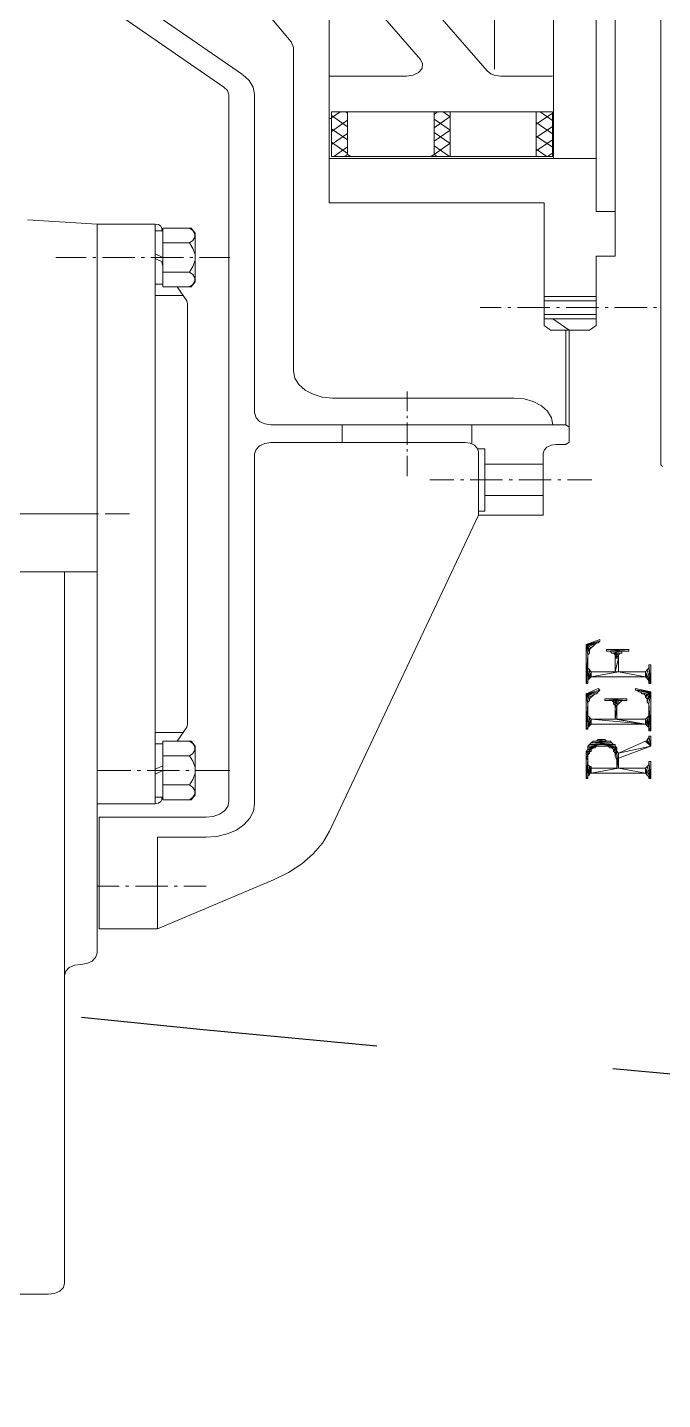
# Model space of a CAD drawing. Header units: inches. Extents: x 11 to 128, y 20 to 108.
# Drawn here: x 29.839 to 30.107, y 81.83 to 82.409 of the extents above; entities that cross this region are included whole.
import ezdxf

# ---------------------------------------------------------------- set-up
doc = ezdxf.new("R2010")
doc.units = ezdxf.units.IN
doc.header["$MEASUREMENT"] = 0
doc.linetypes.add('HIDDEN2', pattern=[0.1875, 0.125, -0.0625])
doc.layers.add('1', color=255, linetype='Continuous')
doc.layers.add('Dim', color=6, linetype='Continuous', lineweight=13)

# ---------------------------------------------------------------- blocks, each defined once
blk = doc.blocks.new('5')
at = {"layer": '1', "lineweight": 9}
for p, q in [((225.23986, -21.739), (225.23986, -22.31365)), ((225.23986, -22.31365), (225.24048, -22.31432)), ((225.21699, -22.37906), (225.2119, -22.381)), ((225.2119, -22.381), (225.21699, -22.37972)), ((225.2119, -22.381), (225.21699, -22.37972)), ((225.21572, -22.38035), (225.2119, -22.381)), ((225.2119, -22.381), (225.21636, -22.38035)), ((225.21572, -22.38035), (225.2119, -22.381)), ((225.21636, -22.38035), (225.2119, -22.381)), ((225.2119, -22.381), (225.21507, -22.381)), ((225.21381, -22.38224), (225.21191, -22.381)), ((225.21191, -22.381), (225.21381, -22.38224)), ((225.21381, -22.38224), (225.21191, -22.381)), ((225.21191, -22.381), (225.21318, -22.38288)), ((225.21191, -22.381), (225.21318, -22.38288)), ((225.21318, -22.38353), (225.21191, -22.381)), ((225.21447, -22.38162), (225.21191, -22.38101)), ((225.21191, -22.38101), (225.21508, -22.38101)), ((225.21447, -22.38162), (225.21191, -22.38101)), ((225.21191, -22.38101), (225.21447, -22.38162)), ((225.21191, -22.38101), (225.21447, -22.38162)), ((225.21381, -22.38225), (225.21191, -22.38101)), ((225.21318, -22.38417), (225.21191, -22.38101)), ((225.21191, -22.38101), (225.21318, -22.38352)), ((225.21318, -22.38417), (225.21191, -22.38101)), ((225.21191, -22.38101), (225.21253, -22.38481)), ((225.21191, -22.38101), (225.21253, -22.38481)), ((225.21191, -22.39558), (225.21191, -22.38101)), ((225.21318, -22.38288), (225.21381, -22.38224)), ((225.21318, -22.38288), (225.21318, -22.38353)), ((225.21318, -22.38352), (225.21318, -22.38417)), ((225.21447, -22.38162), (225.21381, -22.38225)), ((225.21508, -22.38101), (225.21447, -22.38162)), ((225.21507, -22.381), (225.21572, -22.38035)), ((225.21636, -22.38035), (225.21572, -22.38035)), ((225.21699, -22.37972), (225.21636, -22.38035)), ((225.21699, -22.37972), (225.21699, -22.37906)), ((225.22715, -22.38352), (225.21953, -22.38289)), ((225.21953, -22.38289), (225.2278, -22.38352)), ((225.22715, -22.38352), (225.21953, -22.38289)), ((225.21953, -22.38289), (225.21953, -22.38352)), ((225.2278, -22.38352), (225.21953, -22.38289)), ((225.21953, -22.38289), (225.2278, -22.38289)), ((225.21953, -22.38352), (225.22016, -22.38352)), ((225.22716, -22.38352), (225.21953, -22.38352)), ((225.21953, -22.38352), (225.22715, -22.38352)), ((225.22016, -22.38352), (225.22652, -22.38352)), ((225.22081, -22.38352), (225.22016, -22.38352)), ((225.22016, -22.38352), (225.22716, -22.38352)), ((225.22016, -22.38352), (225.22716, -22.38352)), ((225.22651, -22.38352), (225.22016, -22.38352)), ((225.22652, -22.38352), (225.22081, -22.38352)), ((225.22652, -22.38352), (225.22081, -22.38352)), ((225.22081, -22.38352), (225.22525, -22.38352)), ((225.22081, -22.38352), (225.22525, -22.38352)), ((225.22143, -22.38417), (225.22081, -22.38352)), ((225.22525, -22.38352), (225.22143, -22.38417)), ((225.22525, -22.38352), (225.22143, -22.38417)), ((225.22525, -22.38352), (225.22652, -22.38352)), ((225.22525, -22.38417), (225.22525, -22.38352)), ((225.22716, -22.38352), (225.22651, -22.38352)), ((225.2278, -22.38352), (225.22715, -22.38352)), ((225.2278, -22.38289), (225.2278, -22.38352)), ((225.21254, -22.38479), (225.21191, -22.39558)), ((225.21253, -22.38481), (225.21191, -22.39558)), ((225.21191, -22.39558), (225.21254, -22.38542)), ((225.21191, -22.39558), (225.21254, -22.38542)), ((225.21254, -22.38605), (225.21191, -22.39558)), ((225.21254, -22.38605), (225.21191, -22.39558)), ((225.21253, -22.38481), (225.21318, -22.38417)), ((225.21254, -22.38542), (225.21254, -22.38479)), ((225.21254, -22.38542), (225.21254, -22.38605)), ((225.21254, -22.38605), (225.21254, -22.38987)), ((225.21254, -22.39434), (225.21254, -22.38605)), ((225.21254, -22.39432), (225.21254, -22.38605)), ((225.22143, -22.38417), (225.22525, -22.38417)), ((225.22143, -22.38417), (225.22525, -22.38417)), ((225.22208, -22.38417), (225.22143, -22.38417)), ((225.22461, -22.38418), (225.22206, -22.38418)), ((225.22206, -22.38418), (225.22525, -22.38418)), ((225.22461, -22.38418), (225.22206, -22.38418)), ((225.22206, -22.38418), (225.22398, -22.38479)), ((225.22207, -22.38418), (225.22399, -22.38479)), ((225.22399, -22.38479), (225.22207, -22.38418)), ((225.22207, -22.38418), (225.22399, -22.38479)), ((225.22271, -22.38479), (225.22207, -22.38418)), ((225.22525, -22.38417), (225.22208, -22.38417)), ((225.22398, -22.38605), (225.2227, -22.39115)), ((225.22399, -22.38479), (225.22271, -22.38479)), ((225.22399, -22.38479), (225.22271, -22.38479)), ((225.22271, -22.38479), (225.22399, -22.38542)), ((225.22271, -22.38479), (225.22399, -22.38542)), ((225.22271, -22.38542), (225.22271, -22.38479)), ((225.22399, -22.38542), (225.22271, -22.38542)), ((225.22399, -22.38542), (225.22271, -22.38542)), ((225.22271, -22.38542), (225.22399, -22.38605)), ((225.22271, -22.38542), (225.22399, -22.38605)), ((225.22271, -22.38605), (225.22271, -22.38542)), ((225.22399, -22.38605), (225.22271, -22.38605)), ((225.22399, -22.38605), (225.22271, -22.38605)), ((225.22271, -22.38605), (225.22399, -22.38605)), ((225.22271, -22.38605), (225.22399, -22.38605)), ((225.22399, -22.38605), (225.22271, -22.39116)), ((225.22271, -22.39116), (225.22271, -22.38605)), ((225.22398, -22.38479), (225.22461, -22.38418)), ((225.22398, -22.39115), (225.22398, -22.38605)), ((225.22399, -22.38542), (225.22399, -22.38479)), ((225.22399, -22.38605), (225.22399, -22.38542)), ((225.22525, -22.38418), (225.22461, -22.38418)), ((225.2354, -22.3886), (225.2354, -22.38987)), ((225.23605, -22.39558), (225.2354, -22.3886)), ((225.23604, -22.39558), (225.2354, -22.3886)), ((225.2354, -22.3886), (225.23604, -22.3886)), ((225.23604, -22.3886), (225.23604, -22.39558)), ((225.21318, -22.39052), (225.21253, -22.39433)), ((225.21253, -22.39433), (225.21318, -22.39052)), ((225.21254, -22.38986), (225.21319, -22.39051)), ((225.21254, -22.39433), (225.21254, -22.38986)), ((225.21254, -22.38987), (225.21254, -22.39434)), ((225.21319, -22.39051), (225.21254, -22.39433)), ((225.21254, -22.39432), (225.21318, -22.39053)), ((225.21254, -22.39432), (225.21318, -22.39053)), ((225.21318, -22.39053), (225.21254, -22.39432)), ((225.21254, -22.39432), (225.21381, -22.39116)), ((225.21381, -22.39116), (225.21254, -22.39432)), ((225.21254, -22.39432), (225.21381, -22.39116)), ((225.21381, -22.39116), (225.21254, -22.39432)), ((225.21318, -22.39371), (225.21254, -22.39432)), ((225.21318, -22.39053), (225.21381, -22.39116)), ((225.2138, -22.39116), (225.21318, -22.39371)), ((225.2138, -22.39116), (225.21318, -22.39371)), ((225.21318, -22.39371), (225.2138, -22.39116)), ((225.21381, -22.39116), (225.21318, -22.39371)), ((225.21318, -22.39371), (225.2138, -22.39303)), ((225.2138, -22.39304), (225.22397, -22.39116)), ((225.22398, -22.39116), (225.2138, -22.39303)), ((225.2138, -22.39303), (225.2138, -22.39116)), ((225.2138, -22.39116), (225.22398, -22.39116)), ((225.2138, -22.39303), (225.2138, -22.39116)), ((225.22398, -22.39116), (225.2138, -22.39116)), ((225.2138, -22.39116), (225.2227, -22.39116)), ((225.23415, -22.39304), (225.2138, -22.39304)), ((225.2227, -22.39115), (225.22398, -22.39115)), ((225.2227, -22.39116), (225.22398, -22.39116)), ((225.23415, -22.39304), (225.22397, -22.39116)), ((225.22397, -22.39116), (225.23415, -22.39116)), ((225.23415, -22.39304), (225.22397, -22.39116)), ((225.22397, -22.39116), (225.23415, -22.39304)), ((225.22397, -22.39116), (225.23415, -22.39304)), ((225.23414, -22.39116), (225.23477, -22.39371)), ((225.23604, -22.39558), (225.23414, -22.39116)), ((225.23477, -22.39052), (225.23415, -22.39115)), ((225.23415, -22.39115), (225.23604, -22.39558)), ((225.23477, -22.39371), (225.23415, -22.39116)), ((225.23415, -22.39116), (225.23477, -22.39371)), ((225.23477, -22.39371), (225.23415, -22.39116)), ((225.23415, -22.39116), (225.23415, -22.39304)), ((225.23415, -22.39116), (225.23415, -22.39304)), ((225.23415, -22.39304), (225.23477, -22.39371)), ((225.23604, -22.39558), (225.23477, -22.39052)), ((225.23477, -22.39052), (225.23604, -22.39558)), ((225.23604, -22.39558), (225.23477, -22.39052)), ((225.23477, -22.39371), (225.2354, -22.39432)), ((225.23604, -22.39559), (225.23477, -22.39371)), ((225.23477, -22.39371), (225.23604, -22.39558)), ((225.2354, -22.38986), (225.23478, -22.39051)), ((225.23478, -22.39051), (225.23605, -22.39557)), ((225.23605, -22.39557), (225.2354, -22.38986)), ((225.2354, -22.38987), (225.23605, -22.39558)), ((225.2354, -22.38987), (225.23605, -22.39558)), ((225.23605, -22.39558), (225.2354, -22.38987)), ((225.21636, -22.39749), (225.2119, -22.39939)), ((225.2119, -22.39939), (225.21699, -22.39812)), ((225.2119, -22.39939), (225.21699, -22.39812)), ((225.2119, -22.39939), (225.21636, -22.39875)), ((225.21636, -22.39875), (225.2119, -22.39939)), ((225.21191, -22.39558), (225.21254, -22.39432)), ((225.21191, -22.39558), (225.21254, -22.39432)), ((225.21254, -22.39558), (225.21191, -22.39558)), ((225.21254, -22.39432), (225.21254, -22.39558)), ((225.21636, -22.39875), (225.21572, -22.39939)), ((225.21699, -22.39812), (225.21636, -22.39749)), ((225.21699, -22.39812), (225.21636, -22.39875)), ((225.23604, -22.39875), (225.23033, -22.39812)), ((225.23033, -22.39812), (225.23096, -22.39812)), ((225.23604, -22.39875), (225.23033, -22.39812)), ((225.23033, -22.39812), (225.23604, -22.39875)), ((225.23034, -22.3975), (225.23034, -22.39811)), ((225.23605, -22.39876), (225.23034, -22.3975)), ((225.23034, -22.39811), (225.23605, -22.39876)), ((225.23096, -22.39812), (225.2316, -22.39875)), ((225.23604, -22.39875), (225.23096, -22.39812)), ((225.23096, -22.39812), (225.23604, -22.39875)), ((225.2316, -22.39875), (225.23604, -22.39875)), ((225.2316, -22.39875), (225.23604, -22.39875)), ((225.23225, -22.39875), (225.2316, -22.39875)), ((225.23224, -22.39875), (225.23287, -22.39939)), ((225.23604, -22.39875), (225.23224, -22.39875)), ((225.23604, -22.39875), (225.23225, -22.39875)), ((225.23287, -22.39939), (225.23604, -22.39875)), ((225.23287, -22.39939), (225.23604, -22.39875)), ((225.23604, -22.39875), (225.2335, -22.39939)), ((225.23604, -22.39875), (225.2335, -22.39939)), ((225.23414, -22.40066), (225.23604, -22.39874)), ((225.23604, -22.39874), (225.23414, -22.40005)), ((225.23414, -22.40066), (225.23604, -22.39874)), ((225.23414, -22.40006), (225.23604, -22.39875)), ((225.23604, -22.39874), (225.23477, -22.4013)), ((225.23604, -22.39874), (225.23477, -22.4013)), ((225.23477, -22.40195), (225.23604, -22.39874)), ((225.23477, -22.40256), (225.23604, -22.39876)), ((225.23604, -22.39876), (225.23477, -22.40194)), ((225.23477, -22.40256), (225.23604, -22.39876)), ((225.2354, -22.39432), (225.23604, -22.39559)), ((225.2354, -22.39432), (225.23604, -22.39559)), ((225.2354, -22.39559), (225.2354, -22.39432)), ((225.23604, -22.39559), (225.2354, -22.39559)), ((225.23604, -22.39876), (225.2354, -22.40323)), ((225.23604, -22.39876), (225.2354, -22.40323)), ((225.23604, -22.41337), (225.23604, -22.39876)), ((225.21572, -22.39939), (225.2119, -22.39939)), ((225.21572, -22.39939), (225.2119, -22.39939)), ((225.2119, -22.39939), (225.21507, -22.39939)), ((225.21318, -22.40128), (225.21191, -22.39938)), ((225.21191, -22.39938), (225.21381, -22.40067)), ((225.21318, -22.40128), (225.21191, -22.39938)), ((225.21191, -22.39938), (225.21318, -22.40195)), ((225.21191, -22.39938), (225.21318, -22.40195)), ((225.21254, -22.40257), (225.21191, -22.39938)), ((225.21447, -22.40005), (225.21191, -22.39939)), ((225.21191, -22.39939), (225.21508, -22.39939)), ((225.21447, -22.40005), (225.21191, -22.39939)), ((225.21191, -22.39939), (225.21381, -22.40068)), ((225.21191, -22.39939), (225.21381, -22.40068)), ((225.21381, -22.40068), (225.21191, -22.39939)), ((225.21254, -22.40322), (225.21191, -22.3994)), ((225.21191, -22.3994), (225.21254, -22.40256)), ((225.21254, -22.40322), (225.21191, -22.3994)), ((225.21191, -22.3994), (225.21191, -22.41272)), ((225.21191, -22.41273), (225.21254, -22.40322)), ((225.21191, -22.41272), (225.21254, -22.40322)), ((225.21254, -22.40383), (225.21191, -22.41273)), ((225.21254, -22.40384), (225.21191, -22.41273)), ((225.21318, -22.40195), (225.21254, -22.40257)), ((225.21254, -22.40256), (225.21254, -22.40322)), ((225.21254, -22.40322), (225.21254, -22.40383)), ((225.21254, -22.40384), (225.21254, -22.40765)), ((225.21254, -22.4121), (225.21254, -22.40384)), ((225.21254, -22.4121), (225.21254, -22.40384)), ((225.21381, -22.40067), (225.21318, -22.40128)), ((225.21318, -22.40195), (225.21318, -22.40128)), ((225.21381, -22.40068), (225.21447, -22.40005)), ((225.21508, -22.39939), (225.21447, -22.40005)), ((225.21507, -22.39939), (225.21572, -22.39939)), ((225.22653, -22.40194), (225.2189, -22.40129)), ((225.2189, -22.40129), (225.22715, -22.40194)), ((225.22653, -22.40194), (225.2189, -22.40129)), ((225.2189, -22.40129), (225.2189, -22.40194)), ((225.22715, -22.40194), (225.2189, -22.40129)), ((225.2189, -22.40129), (225.22715, -22.40129)), ((225.2189, -22.40194), (225.21953, -22.40194)), ((225.22653, -22.40194), (225.2189, -22.40194)), ((225.2189, -22.40194), (225.22653, -22.40194)), ((225.21953, -22.40194), (225.22016, -22.40194)), ((225.22589, -22.40194), (225.21953, -22.40194)), ((225.21953, -22.40194), (225.22653, -22.40194)), ((225.21953, -22.40194), (225.22653, -22.40194)), ((225.22588, -22.40194), (225.21953, -22.40194)), ((225.22016, -22.40194), (225.22589, -22.40194)), ((225.22016, -22.40194), (225.22589, -22.40194)), ((225.2208, -22.40194), (225.22016, -22.40194)), ((225.22589, -22.40194), (225.2208, -22.40194)), ((225.22589, -22.40194), (225.2208, -22.40194)), ((225.2208, -22.40194), (225.22526, -22.40194)), ((225.2208, -22.40194), (225.22526, -22.40194)), ((225.22145, -22.40194), (225.2208, -22.40194)), ((225.22526, -22.40194), (225.22145, -22.40194)), ((225.22526, -22.40194), (225.22145, -22.40194)), ((225.22145, -22.40194), (225.22462, -22.40256)), ((225.22145, -22.40194), (225.22462, -22.40256)), ((225.22207, -22.40256), (225.22145, -22.40194)), ((225.22207, -22.40256), (225.22399, -22.40322)), ((225.22399, -22.40322), (225.22207, -22.40256)), ((225.22207, -22.40256), (225.22399, -22.40322)), ((225.22207, -22.40322), (225.22207, -22.40256)), ((225.22462, -22.40256), (225.22207, -22.40256)), ((225.22207, -22.40256), (225.22462, -22.40256)), ((225.22462, -22.40256), (225.22207, -22.40256)), ((225.22207, -22.40256), (225.22397, -22.40322)), ((225.22462, -22.40256), (225.22207, -22.40256)), ((225.22399, -22.40322), (225.22207, -22.40322)), ((225.22399, -22.40322), (225.22207, -22.40322)), ((225.22207, -22.40322), (225.22334, -22.40385)), ((225.22207, -22.40322), (225.22334, -22.40385)), ((225.22271, -22.40385), (225.22207, -22.40322)), ((225.22334, -22.40385), (225.22271, -22.40385)), ((225.22334, -22.40385), (225.22271, -22.40385)), ((225.22271, -22.40385), (225.22334, -22.40448)), ((225.22271, -22.40385), (225.22334, -22.40448)), ((225.22271, -22.40448), (225.22271, -22.40385)), ((225.22334, -22.40385), (225.22399, -22.40322)), ((225.22334, -22.40448), (225.22334, -22.40385)), ((225.22397, -22.40322), (225.22462, -22.40256)), ((225.22462, -22.40256), (225.22526, -22.40194)), ((225.22526, -22.40194), (225.22589, -22.40194)), ((225.22653, -22.40194), (225.22588, -22.40194)), ((225.22715, -22.40194), (225.22653, -22.40194)), ((225.22715, -22.40129), (225.22715, -22.40194)), ((225.2335, -22.39939), (225.23287, -22.39939)), ((225.2335, -22.39939), (225.23414, -22.40006)), ((225.23414, -22.40005), (225.23414, -22.40066)), ((225.23477, -22.4013), (225.23414, -22.40066)), ((225.23477, -22.4013), (225.23477, -22.40195)), ((225.23477, -22.40194), (225.23477, -22.40256)), ((225.2354, -22.40323), (225.23477, -22.40256)), ((225.2354, -22.40383), (225.2354, -22.40322)), ((225.2354, -22.40322), (225.23605, -22.41336)), ((225.2354, -22.40323), (225.23604, -22.41337)), ((225.23605, -22.41336), (225.2354, -22.40383)), ((225.2354, -22.40383), (225.2354, -22.40765)), ((225.23605, -22.41336), (225.2354, -22.40383)), ((225.21254, -22.40765), (225.21319, -22.40828)), ((225.21254, -22.41209), (225.21254, -22.40765)), ((225.21254, -22.40765), (225.21254, -22.4121)), ((225.21319, -22.40828), (225.21254, -22.41209)), ((225.21254, -22.41209), (225.21318, -22.40829)), ((225.21254, -22.41209), (225.21318, -22.40829)), ((225.21318, -22.40829), (225.21254, -22.41209)), ((225.21318, -22.40829), (225.21254, -22.41209)), ((225.21254, -22.41209), (225.21318, -22.40829)), ((225.21254, -22.41209), (225.21381, -22.4089)), ((225.21381, -22.4089), (225.21254, -22.41209)), ((225.21254, -22.41209), (225.21381, -22.4089)), ((225.21381, -22.4089), (225.21254, -22.41209)), ((225.2138, -22.4089), (225.21317, -22.41145)), ((225.2138, -22.4089), (225.21317, -22.41145)), ((225.21317, -22.41145), (225.2138, -22.4089)), ((225.21318, -22.40829), (225.21381, -22.4089)), ((225.21381, -22.4089), (225.21318, -22.41145)), ((225.2138, -22.41082), (225.2138, -22.4089)), ((225.2138, -22.4089), (225.23414, -22.41082)), ((225.2138, -22.41082), (225.2138, -22.4089)), ((225.23414, -22.41082), (225.2138, -22.4089)), ((225.2138, -22.4089), (225.23414, -22.41082)), ((225.23414, -22.41082), (225.2138, -22.4089)), ((225.2138, -22.4089), (225.2227, -22.4089)), ((225.22335, -22.40448), (225.2227, -22.40448)), ((225.2227, -22.40448), (225.22335, -22.40448)), ((225.22335, -22.40448), (225.2227, -22.40448)), ((225.2227, -22.40448), (225.2227, -22.4089)), ((225.2227, -22.4089), (225.22335, -22.40448)), ((225.2227, -22.4089), (225.22335, -22.40448)), ((225.2227, -22.4089), (225.23414, -22.41082)), ((225.22335, -22.4089), (225.2227, -22.4089)), ((225.22334, -22.40448), (225.22271, -22.40448)), ((225.22271, -22.4089), (225.23415, -22.41082)), ((225.22335, -22.4089), (225.22271, -22.4089)), ((225.22335, -22.40448), (225.22335, -22.4089)), ((225.23415, -22.41082), (225.22335, -22.4089)), ((225.23415, -22.41082), (225.22335, -22.4089)), ((225.22335, -22.4089), (225.23415, -22.4089)), ((225.23477, -22.40829), (225.23414, -22.4089)), ((225.23477, -22.41145), (225.23414, -22.4089)), ((225.23414, -22.4089), (225.23414, -22.41082)), ((225.23477, -22.41145), (225.23414, -22.4089)), ((225.23414, -22.4089), (225.23477, -22.41145)), ((225.23414, -22.4089), (225.23477, -22.41145)), ((225.23415, -22.4089), (225.23415, -22.41082)), ((225.2354, -22.40765), (225.23477, -22.40829)), ((225.23477, -22.41145), (225.23477, -22.40829)), ((225.23477, -22.41145), (225.23477, -22.40829)), ((225.23477, -22.40829), (225.2354, -22.41209)), ((225.23477, -22.40829), (225.2354, -22.41209)), ((225.2354, -22.41209), (225.23477, -22.40829)), ((225.23477, -22.40829), (225.2354, -22.4121)), ((225.2354, -22.40765), (225.2354, -22.41209)), ((225.23605, -22.41336), (225.2354, -22.40765)), ((225.2354, -22.40765), (225.23605, -22.41336)), ((225.2354, -22.4121), (225.2354, -22.40765)), ((225.2354, -22.4121), (225.2354, -22.40765)), ((225.2354, -22.40765), (225.2354, -22.4121)), ((225.21191, -22.41273), (225.21254, -22.4121)), ((225.21191, -22.41273), (225.21254, -22.4121)), ((225.21254, -22.41273), (225.21191, -22.41273)), ((225.21318, -22.41145), (225.21254, -22.41209)), ((225.21254, -22.4121), (225.21254, -22.41273)), ((225.21317, -22.41145), (225.2138, -22.41082)), ((225.23414, -22.41082), (225.2138, -22.41082)), ((225.23414, -22.41082), (225.23477, -22.41145)), ((225.2354, -22.41209), (225.23477, -22.41145)), ((225.2354, -22.41209), (225.23605, -22.41336)), ((225.2354, -22.41209), (225.23605, -22.41336)), ((225.2354, -22.41336), (225.2354, -22.41209)), ((225.23605, -22.41336), (225.2354, -22.41336)), ((225.21318, -22.41843), (225.21254, -22.41907)), ((225.217, -22.41907), (225.21254, -22.41907)), ((225.21254, -22.41907), (225.21762, -22.41907)), ((225.217, -22.41907), (225.21254, -22.41907)), ((225.21254, -22.41907), (225.21637, -22.41907)), ((225.21254, -22.41907), (225.21762, -22.41907)), ((225.21255, -22.4197), (225.21572, -22.41907)), ((225.21572, -22.41907), (225.21255, -22.4197)), ((225.21255, -22.4197), (225.21636, -22.41907)), ((225.21255, -22.4197), (225.21636, -22.41907)), ((225.21636, -22.41907), (225.21255, -22.41907)), ((225.21255, -22.41907), (225.21255, -22.4197)), ((225.21318, -22.41844), (225.21381, -22.41781)), ((225.21762, -22.41907), (225.21318, -22.41843)), ((225.21318, -22.41843), (225.22271, -22.41843)), ((225.21762, -22.41907), (225.21318, -22.41843)), ((225.22206, -22.41844), (225.21318, -22.41844)), ((225.22206, -22.41844), (225.21318, -22.41844)), ((225.21318, -22.41844), (225.22271, -22.41844)), ((225.21318, -22.41844), (225.22271, -22.41844)), ((225.22271, -22.41844), (225.21318, -22.41844)), ((225.22081, -22.41715), (225.21381, -22.41783)), ((225.21381, -22.41783), (225.21447, -22.41715)), ((225.21381, -22.41781), (225.22081, -22.41716)), ((225.22143, -22.41781), (225.21381, -22.41781)), ((225.22143, -22.41781), (225.21381, -22.41781)), ((225.21381, -22.41781), (225.22206, -22.41844)), ((225.21381, -22.41781), (225.22206, -22.41844)), ((225.22017, -22.41715), (225.21447, -22.41715)), ((225.21447, -22.41715), (225.21508, -22.41715)), ((225.22017, -22.41715), (225.21447, -22.41715)), ((225.21447, -22.41715), (225.22081, -22.41715)), ((225.21447, -22.41715), (225.22081, -22.41715)), ((225.21572, -22.41907), (225.21507, -22.4197)), ((225.21954, -22.41715), (225.21508, -22.41715)), ((225.21508, -22.41715), (225.21571, -22.41715)), ((225.21954, -22.41715), (225.21508, -22.41715)), ((225.21508, -22.41715), (225.22017, -22.41715)), ((225.21508, -22.41715), (225.22017, -22.41715)), ((225.2189, -22.41654), (225.21571, -22.41715)), ((225.21571, -22.41715), (225.21637, -22.41654)), ((225.2189, -22.41654), (225.21571, -22.41715)), ((225.21571, -22.41715), (225.21954, -22.41715)), ((225.21571, -22.41715), (225.21954, -22.41715)), ((225.21636, -22.41907), (225.21572, -22.41907)), ((225.21827, -22.41654), (225.21637, -22.41654)), ((225.21637, -22.41654), (225.217, -22.41654)), ((225.21827, -22.41654), (225.21637, -22.41654)), ((225.21637, -22.41654), (225.2189, -22.41654)), ((225.21637, -22.41654), (225.2189, -22.41654)), ((225.21637, -22.41907), (225.217, -22.41907)), ((225.21762, -22.41654), (225.217, -22.41654)), ((225.217, -22.41654), (225.21827, -22.41654)), ((225.217, -22.41654), (225.21827, -22.41654)), ((225.21762, -22.41907), (225.217, -22.41907)), ((225.21827, -22.41654), (225.21762, -22.41654)), ((225.22271, -22.41843), (225.21762, -22.41907)), ((225.21762, -22.41907), (225.22271, -22.41844)), ((225.22271, -22.41844), (225.21762, -22.41907)), ((225.21762, -22.41907), (225.22271, -22.41844)), ((225.2189, -22.41907), (225.21762, -22.41907)), ((225.2189, -22.41654), (225.21827, -22.41654)), ((225.21954, -22.41715), (225.2189, -22.41654)), ((225.22271, -22.41844), (225.2189, -22.41907)), ((225.22271, -22.41844), (225.2189, -22.41907)), ((225.2189, -22.41907), (225.21953, -22.41907)), ((225.22272, -22.41907), (225.2189, -22.41907)), ((225.2189, -22.41907), (225.22271, -22.41907)), ((225.21953, -22.41907), (225.2227, -22.41907)), ((225.22016, -22.41907), (225.21953, -22.41907)), ((225.21953, -22.41907), (225.22272, -22.41907)), ((225.22017, -22.41715), (225.21954, -22.41715)), ((225.22016, -22.41907), (225.22081, -22.4197)), ((225.22335, -22.4197), (225.22016, -22.41907)), ((225.2227, -22.41907), (225.22016, -22.41907)), ((225.2227, -22.41907), (225.22016, -22.41907)), ((225.22016, -22.41907), (225.22335, -22.4197)), ((225.22081, -22.41715), (225.22017, -22.41715)), ((225.22081, -22.41716), (225.22143, -22.41781)), ((225.22206, -22.41844), (225.22143, -22.41781)), ((225.22271, -22.41844), (225.22206, -22.41844)), ((225.22335, -22.4197), (225.2227, -22.41907)), ((225.22271, -22.41907), (225.22271, -22.41844)), ((225.22397, -22.42163), (225.23415, -22.41716)), ((225.23604, -22.41908), (225.22397, -22.42163)), ((225.23604, -22.41908), (225.22397, -22.42163)), ((225.22397, -22.42352), (225.23604, -22.41908)), ((225.23477, -22.41716), (225.23415, -22.41716)), ((225.23415, -22.41716), (225.23604, -22.41908)), ((225.23415, -22.41716), (225.23604, -22.41908)), ((225.23477, -22.41655), (225.2354, -22.41589)), ((225.23604, -22.41908), (225.23477, -22.41655)), ((225.23477, -22.41655), (225.23477, -22.41716)), ((225.23604, -22.41908), (225.23477, -22.41655)), ((225.23604, -22.41908), (225.23477, -22.41716)), ((225.23477, -22.41716), (225.23604, -22.41908)), ((225.2354, -22.41526), (225.2354, -22.4159)), ((225.23605, -22.41908), (225.2354, -22.41526)), ((225.23604, -22.41907), (225.2354, -22.41526)), ((225.2354, -22.41526), (225.23604, -22.41526)), ((225.2354, -22.41589), (225.23604, -22.41908)), ((225.2354, -22.4159), (225.23605, -22.41908)), ((225.2354, -22.4159), (225.23605, -22.41908)), ((225.23605, -22.41908), (225.2354, -22.4159)), ((225.23604, -22.41526), (225.23604, -22.41907)), ((225.2119, -22.421), (225.21255, -22.42034)), ((225.2138, -22.421), (225.2119, -22.421)), ((225.2138, -22.421), (225.2119, -22.421)), ((225.2119, -22.421), (225.21318, -22.421)), ((225.2119, -22.421), (225.21318, -22.421)), ((225.21318, -22.421), (225.2119, -22.42163)), ((225.2119, -22.42163), (225.2119, -22.421)), ((225.21318, -22.421), (225.2119, -22.42163)), ((225.2119, -22.42163), (225.21318, -22.42163)), ((225.2119, -22.42163), (225.21318, -22.42163)), ((225.21318, -22.42163), (225.2119, -22.42226)), ((225.2119, -22.42226), (225.2119, -22.42163)), ((225.21318, -22.42163), (225.2119, -22.42226)), ((225.2119, -22.42226), (225.21255, -22.42226)), ((225.2119, -22.42226), (225.21255, -22.42226)), ((225.21255, -22.42226), (225.2119, -22.42353)), ((225.2119, -22.42353), (225.2119, -22.42226)), ((225.21191, -22.42353), (225.21254, -22.42226)), ((225.21254, -22.42353), (225.21191, -22.42353)), ((225.21254, -22.42353), (225.21191, -22.42353)), ((225.21191, -22.42353), (225.21254, -22.42416)), ((225.21191, -22.42353), (225.21254, -22.42416)), ((225.21191, -22.43114), (225.21191, -22.42353)), ((225.21254, -22.42416), (225.21191, -22.43114)), ((225.21254, -22.42416), (225.21191, -22.43114)), ((225.21254, -22.42416), (225.21191, -22.43114)), ((225.21191, -22.43114), (225.21254, -22.42416)), ((225.21508, -22.41971), (225.21253, -22.41971)), ((225.21253, -22.41971), (225.21447, -22.41971)), ((225.21254, -22.41971), (225.21446, -22.41971)), ((225.21446, -22.41971), (225.21254, -22.42034)), ((225.21254, -22.42034), (225.21254, -22.41971)), ((225.21254, -22.42226), (225.21254, -22.42353)), ((225.21254, -22.42416), (225.21254, -22.42353)), ((225.21254, -22.42416), (225.21254, -22.42605)), ((225.21254, -22.43052), (225.21254, -22.42416)), ((225.21254, -22.43053), (225.21254, -22.42416)), ((225.21507, -22.4197), (225.21255, -22.4197)), ((225.21255, -22.42034), (225.21447, -22.41971)), ((225.2138, -22.42034), (225.21255, -22.42034)), ((225.2138, -22.42034), (225.21255, -22.42034)), ((225.21255, -22.42034), (225.2138, -22.421)), ((225.21255, -22.42034), (225.2138, -22.421)), ((225.21255, -22.42226), (225.21318, -22.42163)), ((225.21318, -22.421), (225.2138, -22.421)), ((225.21318, -22.42163), (225.21318, -22.421)), ((225.21447, -22.41971), (225.2138, -22.42034)), ((225.2138, -22.421), (225.2138, -22.42034)), ((225.21447, -22.41971), (225.21508, -22.41971)), ((225.22081, -22.4197), (225.22335, -22.4197)), ((225.22081, -22.41971), (225.22335, -22.41971)), ((225.22143, -22.41971), (225.22081, -22.41971)), ((225.22335, -22.41971), (225.22143, -22.41971)), ((225.22144, -22.41971), (225.22206, -22.42034)), ((225.22335, -22.41971), (225.22144, -22.41971)), ((225.22206, -22.42034), (225.22335, -22.41971)), ((225.22206, -22.42034), (225.22335, -22.41971)), ((225.22335, -22.41971), (225.22206, -22.42034)), ((225.22335, -22.41971), (225.22206, -22.42034)), ((225.22206, -22.421), (225.22335, -22.41971)), ((225.22206, -22.42034), (225.22206, -22.421)), ((225.22334, -22.4197), (225.22207, -22.42099)), ((225.22207, -22.42099), (225.22271, -22.42162)), ((225.22271, -22.42162), (225.22334, -22.4197)), ((225.22271, -22.42162), (225.22334, -22.4197)), ((225.22334, -22.4197), (225.22271, -22.42227)), ((225.22334, -22.4197), (225.22271, -22.42227)), ((225.22271, -22.4229), (225.22334, -22.4197)), ((225.22335, -22.41972), (225.22271, -22.4229)), ((225.22271, -22.42227), (225.22271, -22.42162)), ((225.22271, -22.42227), (225.22271, -22.4229)), ((225.22271, -22.4229), (225.22335, -22.42417)), ((225.22335, -22.41971), (225.22335, -22.42034)), ((225.22335, -22.42734), (225.22335, -22.41971)), ((225.22335, -22.42417), (225.22335, -22.41972)), ((225.22335, -22.42417), (225.22335, -22.41972)), ((225.22335, -22.41972), (225.22335, -22.42735)), ((225.22335, -22.42099), (225.22335, -22.42034)), ((225.22335, -22.42034), (225.22335, -22.42734)), ((225.22335, -22.42034), (225.22335, -22.42734)), ((225.22335, -22.42734), (225.22335, -22.42099)), ((225.22335, -22.42099), (225.22398, -22.42162)), ((225.22335, -22.42734), (225.22335, -22.42099)), ((225.22335, -22.42734), (225.22398, -22.42162)), ((225.22398, -22.42162), (225.22335, -22.42734)), ((225.22398, -22.42352), (225.22335, -22.42734)), ((225.22398, -22.42352), (225.22335, -22.42734)), ((225.22335, -22.42735), (225.22335, -22.42417)), ((225.22397, -22.42163), (225.22397, -22.42352)), ((225.22398, -22.42162), (225.22398, -22.42352)), ((225.22398, -22.42734), (225.22398, -22.42352)), ((225.23604, -22.43114), (225.2354, -22.42479)), ((225.2354, -22.42479), (225.23604, -22.42479)), ((225.2354, -22.4248), (225.2354, -22.42606)), ((225.23605, -22.43114), (225.2354, -22.4248)), ((225.23604, -22.42479), (225.23604, -22.43114)), ((225.21254, -22.42605), (225.21319, -22.42668)), ((225.21254, -22.43052), (225.21254, -22.42605)), ((225.21254, -22.42605), (225.21254, -22.43052)), ((225.21319, -22.42668), (225.21254, -22.43052)), ((225.21254, -22.42987), (225.21381, -22.42669)), ((225.21381, -22.42669), (225.21254, -22.42987)), ((225.21254, -22.42987), (225.21318, -22.42669)), ((225.21254, -22.42987), (225.21318, -22.42669)), ((225.21318, -22.42669), (225.21254, -22.43053)), ((225.21318, -22.42669), (225.21254, -22.43053)), ((225.21254, -22.43053), (225.21318, -22.42669)), ((225.21381, -22.42734), (225.21254, -22.42987)), ((225.21254, -22.42988), (225.21381, -22.42735)), ((225.21254, -22.43053), (225.21254, -22.42987)), ((225.21318, -22.42988), (225.21254, -22.42988)), ((225.21318, -22.42669), (225.21381, -22.42669)), ((225.2138, -22.42735), (225.21318, -22.42922)), ((225.2138, -22.42735), (225.21318, -22.42922)), ((225.21318, -22.42988), (225.2138, -22.42735)), ((225.21381, -22.42735), (225.21318, -22.42988)), ((225.21318, -22.42922), (225.2138, -22.42922)), ((225.21318, -22.42922), (225.21318, -22.42988)), ((225.2138, -22.42923), (225.22397, -22.42735)), ((225.22398, -22.42735), (225.2138, -22.42922)), ((225.2138, -22.42922), (225.2138, -22.42735)), ((225.2138, -22.42735), (225.22398, -22.42735)), ((225.2138, -22.42922), (225.2138, -22.42735)), ((225.22398, -22.42735), (225.2138, -22.42735)), ((225.2138, -22.42735), (225.22335, -22.42735)), ((225.23415, -22.42923), (225.2138, -22.42923)), ((225.21381, -22.42669), (225.21381, -22.42734)), ((225.22335, -22.42734), (225.22398, -22.42734)), ((225.22335, -22.42735), (225.22398, -22.42735)), ((225.23415, -22.42923), (225.22397, -22.42735)), ((225.22397, -22.42735), (225.23415, -22.42735)), ((225.23415, -22.42923), (225.22397, -22.42735)), ((225.22397, -22.42735), (225.23415, -22.42923)), ((225.22397, -22.42735), (225.23415, -22.42923)), ((225.23477, -22.42669), (225.23414, -22.42735)), ((225.23414, -22.42735), (225.23477, -22.42988)), ((225.23604, -22.43114), (225.23414, -22.42735)), ((225.23414, -22.42735), (225.23604, -22.43114)), ((225.23477, -22.42988), (225.23415, -22.42735)), ((225.23415, -22.42735), (225.23477, -22.42988)), ((225.23477, -22.42988), (225.23415, -22.42735)), ((225.23415, -22.42735), (225.23415, -22.42923)), ((225.23415, -22.42735), (225.23415, -22.42923)), ((225.23415, -22.42923), (225.23477, -22.42988)), ((225.23604, -22.43114), (225.23477, -22.42669)), ((225.23604, -22.43114), (225.23477, -22.42669)), ((225.23477, -22.42669), (225.23604, -22.43114)), ((225.23477, -22.42988), (225.2354, -22.43051)), ((225.23604, -22.43114), (225.23477, -22.42988)), ((225.23477, -22.42988), (225.23604, -22.43114)), ((225.2354, -22.42605), (225.23478, -22.42668)), ((225.23478, -22.42668), (225.23605, -22.43113)), ((225.23605, -22.43113), (225.2354, -22.42605)), ((225.2354, -22.42606), (225.23605, -22.43114)), ((225.2354, -22.42606), (225.23605, -22.43114)), ((225.23605, -22.43114), (225.2354, -22.42606)), ((225.21191, -22.43114), (225.21254, -22.43053)), ((225.21191, -22.43114), (225.21254, -22.43053)), ((225.21254, -22.43114), (225.21191, -22.43114)), ((225.21254, -22.43053), (225.21254, -22.43114)), ((225.2354, -22.43051), (225.23604, -22.43114)), ((225.2354, -22.43051), (225.23604, -22.43114)), ((225.2354, -22.43114), (225.2354, -22.43051)), ((225.23604, -22.43114), (225.2354, -22.43114))]:
    blk.add_line(p, q, dxfattribs=at)
at = {"layer": '1', "lineweight": 13}
for p, q in [((225.2228, -21.83568), (225.2228, -22.23546)), ((225.21558, -21.85234), (225.21558, -22.21879)), ((225.1996, -21.87223), (225.1996, -22.1989)), ((225.17753, -21.90681), (225.17753, -22.16552)), ((225.06594, -22.11279), (225.10146, -22.15522)), ((225.17476, -22.16607), (225.13241, -22.11734)), ((225.11562, -22.21556), (225.11562, -22.12539)), ((225.11989, -22.12735), (225.14982, -22.1618)), ((225.0295, -22.13996), (225.07623, -22.17217)), ((225.08314, -22.16741), (225.05312, -22.14674)), ((225.10146, -22.15522), (225.10229, -22.15732)), ((225.10229, -22.27858), (225.10229, -22.15732)), ((225.14982, -22.1618), (225.15063, -22.16348)), ((225.08335, -22.16754), (225.08569, -22.16971)), ((225.14707, -22.16775), (225.14463, -22.1681)), ((225.14911, -22.1667), (225.14707, -22.16775)), ((225.15044, -22.16516), (225.14911, -22.1667)), ((225.15063, -22.16348), (225.15044, -22.16516)), ((225.17619, -22.16719), (225.17476, -22.16607)), ((225.17792, -22.16789), (225.17619, -22.16719)), ((225.07623, -22.17216), (225.07754, -22.17349)), ((225.08569, -22.16971), (225.08722, -22.17223)), ((225.08722, -22.17223), (225.08772, -22.17496)), ((225.14463, -22.1681), (225.11561, -22.1681)), ((225.17995, -22.1681), (225.17792, -22.16789)), ((225.1993, -22.1681), (225.17995, -22.1681)), ((225.07754, -22.17349), (225.07806, -22.1751)), ((225.07806, -22.1751), (225.07806, -22.43981)), ((225.08772, -22.29448), (225.08772, -22.17496)), ((225.12254, -22.187), (225.11654, -22.1828)), ((225.11655, -22.19821), (225.11655, -22.18147)), ((225.1993, -22.18147), (225.11655, -22.18147)), ((225.11655, -22.18372), (225.11979, -22.18148)), ((225.12254, -22.18196), (225.12184, -22.18147)), ((225.12254, -22.19737), (225.12254, -22.18147)), ((225.15492, -22.18147), (225.15492, -22.19737)), ((225.15492, -22.18238), (225.15614, -22.18148)), ((225.15492, -22.18742), (225.16093, -22.18322)), ((225.16092, -22.1833), (225.15828, -22.18147)), ((225.16092, -22.19821), (225.16092, -22.18147)), ((225.19319, -22.19821), (225.19319, -22.18147)), ((225.19319, -22.1861), (225.19929, -22.18189)), ((225.1993, -22.18463), (225.1947, -22.18147)), ((225.1993, -22.19821), (225.1993, -22.18147)), ((225.11655, -22.18399), (225.11562, -22.18399)), ((225.12254, -22.19198), (225.11654, -22.18784)), ((225.11655, -22.18876), (225.12254, -22.18456)), ((225.16092, -22.18834), (225.15492, -22.18414)), ((225.15492, -22.1924), (225.16093, -22.18826)), ((225.1993, -22.18966), (225.19319, -22.18546)), ((225.19319, -22.19106), (225.19929, -22.18693)), ((225.12254, -22.19701), (225.11654, -22.19281)), ((225.11655, -22.19372), (225.12254, -22.18959)), ((225.16092, -22.1933), (225.15492, -22.18917)), ((225.15492, -22.19737), (225.16093, -22.19323)), ((225.1993, -22.19464), (225.19319, -22.1905)), ((225.19319, -22.19611), (225.19929, -22.19191)), ((225.11655, -22.19821), (225.1993, -22.19821)), ((225.11736, -22.19821), (225.12253, -22.19457)), ((225.12142, -22.19821), (225.12255, -22.19737)), ((225.12375, -22.19821), (225.12254, -22.19737)), ((225.15492, -22.19737), (225.1537, -22.19821)), ((225.16071, -22.19821), (225.15492, -22.19415)), ((225.15603, -22.19821), (225.15492, -22.19737)), ((225.19715, -22.19821), (225.19319, -22.19548)), ((225.19745, -22.19821), (225.1993, -22.19695)), ((225.21558, -22.1989), (225.11562, -22.1989)), ((225.19613, -22.21556), (225.11562, -22.21556)), ((225.19613, -22.2615), (225.19613, -22.21556)), ((225.21558, -22.21879), (225.2228, -22.21879)), ((225.02869, -22.22348), (225.00263, -22.22194)), ((225.05047, -22.22348), (225.02869, -22.22348)), ((225.02869, -22.22348), (225.02869, -22.4966)), ((225.05047, -22.22348), (225.05169, -22.22369)), ((225.05047, -22.44065), (225.05047, -22.22348)), ((225.05169, -22.22369), (225.0526, -22.22432)), ((225.0526, -22.22432), (225.05293, -22.22516)), ((225.05332, -22.226), (225.05047, -22.226)), ((225.05293, -22.226), (225.05293, -22.22516)), ((225.0639, -22.22502), (225.05332, -22.22502)), ((225.05332, -22.22502), (225.05332, -22.247)), ((225.06329, -22.22502), (225.06462, -22.22593)), ((225.06545, -22.22691), (225.0639, -22.22502)), ((225.06462, -22.22593), (225.06532, -22.22712)), ((225.06532, -22.22845), (225.06462, -22.22964)), ((225.06532, -22.22712), (225.06532, -22.22845)), ((225.06545, -22.22691), (225.06545, -22.24511)), ((225.05332, -22.23601), (225.05047, -22.23462)), ((225.05332, -22.23055), (225.06329, -22.23055)), ((225.06462, -22.22964), (225.06329, -22.23054)), ((225.06329, -22.23055), (225.06462, -22.23258)), ((225.06462, -22.23258), (225.06544, -22.23489)), ((225.01332, -22.23601), (225.0246, -22.23601)), ((225.02706, -22.23601), (225.02828, -22.23601)), ((225.03072, -22.23601), (225.04284, -22.23601)), ((225.04528, -22.23601), (225.0465, -22.23601)), ((225.04886, -22.23601), (225.06107, -22.23601)), ((225.05332, -22.23777), (225.05047, -22.23643)), ((225.05322, -22.23889), (225.05293, -22.23784)), ((225.06462, -22.23944), (225.06329, -22.24147)), ((225.0634, -22.23601), (225.06462, -22.23601)), ((225.06544, -22.23713), (225.06462, -22.23944)), ((225.06544, -22.23489), (225.06544, -22.23713)), ((225.06707, -22.23601), (225.07837, -22.23601)), ((225.2228, -22.23546), (225.21558, -22.23546)), ((225.21558, -22.2615), (225.21558, -22.23546)), ((225.06329, -22.24147), (225.05332, -22.24147)), ((225.06329, -22.24147), (225.06462, -22.24239)), ((225.06462, -22.24239), (225.06532, -22.24358)), ((225.06532, -22.24491), (225.06462, -22.2461)), ((225.06532, -22.24358), (225.06532, -22.24491)), ((225.05332, -22.24602), (225.05047, -22.24602)), ((225.05332, -22.247), (225.0639, -22.247)), ((225.05871, -22.247), (225.06228, -22.25218)), ((225.06462, -22.2461), (225.06329, -22.247)), ((225.0639, -22.247), (225.06545, -22.24511)), ((225.05047, -22.25022), (225.06095, -22.25022)), ((225.06228, -22.25219), (225.06258, -22.25331)), ((225.06259, -22.25331), (225.06259, -22.41084)), ((225.18006, -22.25477), (225.17221, -22.25477)), ((225.18372, -22.25477), (225.1825, -22.25477)), ((225.19827, -22.25477), (225.18617, -22.25477)), ((225.21558, -22.25064), (225.19613, -22.25064)), ((225.21558, -22.25225), (225.19613, -22.25225)), ((225.20194, -22.25477), (225.20071, -22.25477)), ((225.2165, -22.25477), (225.2044, -22.25477)), ((225.22016, -22.25477), (225.21895, -22.25477)), ((225.23472, -22.25477), (225.22251, -22.25477)), ((225.23827, -22.25477), (225.23706, -22.25477)), ((225.21558, -22.2573), (225.19613, -22.2573)), ((225.21558, -22.25898), (225.19613, -22.25898)), ((225.2055, -22.26318), (225.1994, -22.25898)), ((225.19858, -22.26318), (225.19613, -22.2615)), ((225.21314, -22.26318), (225.19858, -22.26318)), ((225.20429, -22.26318), (225.20429, -22.29867)), ((225.2055, -22.30519), (225.2055, -22.26318)), ((225.21559, -22.2615), (225.21314, -22.26318)), ((225.10228, -22.27858), (225.10279, -22.28124)), ((225.10279, -22.28124), (225.10422, -22.28362)), ((225.10422, -22.28362), (225.10658, -22.28572)), ((225.10658, -22.28572), (225.10961, -22.28726)), ((225.10961, -22.28726), (225.11307, -22.28831)), ((225.11307, -22.28831), (225.11684, -22.28866)), ((225.11684, -22.28866), (225.18484, -22.28866)), ((225.14484, -22.28614), (225.14484, -22.29363)), ((225.18484, -22.28866), (225.18861, -22.28894)), ((225.18861, -22.28894), (225.19206, -22.28999)), ((225.19206, -22.28999), (225.19513, -22.2916)), ((225.08823, -22.29608), (225.08773, -22.29448)), ((225.08957, -22.29741), (225.08823, -22.29608)), ((225.14484, -22.29532), (225.14484, -22.29615)), ((225.19513, -22.2916), (225.19745, -22.29363)), ((225.19745, -22.29363), (225.19889, -22.29608)), ((225.19889, -22.29608), (225.1994, -22.29867)), ((225.09149, -22.29832), (225.08957, -22.29741)), ((225.09384, -22.29867), (225.09149, -22.29832)), ((225.20429, -22.29867), (225.09384, -22.29867)), ((225.1205, -22.29867), (225.1205, -22.30532)), ((225.14484, -22.29783), (225.14484, -22.30616)), ((225.16906, -22.29867), (225.16906, -22.30582)), ((225.2055, -22.29952), (225.20429, -22.29867)), ((225.08957, -22.30658), (225.08823, -22.30791)), ((225.0915, -22.30567), (225.08957, -22.30658)), ((225.09384, -22.30532), (225.0915, -22.30567)), ((225.09385, -22.30532), (225.16661, -22.30532)), ((225.16661, -22.30532), (225.16845, -22.3056)), ((225.16845, -22.3056), (225.17008, -22.3063)), ((225.17008, -22.3063), (225.1711, -22.30742)), ((225.19716, -22.30701), (225.19878, -22.3063)), ((225.19878, -22.3063), (225.20062, -22.30602)), ((225.20062, -22.30602), (225.20429, -22.30602)), ((225.20429, -22.30602), (225.2055, -22.30519)), ((225.08823, -22.30791), (225.08772, -22.30953)), ((225.08772, -22.30953), (225.08772, -22.44065)), ((225.14484, -22.30785), (225.14484, -22.30869)), ((225.14484, -22.31036), (225.14484, -22.31786)), ((225.1711, -22.30742), (225.17151, -22.30869)), ((225.17394, -22.30764), (225.17119, -22.30764)), ((225.17151, -22.30869), (225.17151, -22.33249)), ((225.17394, -22.30764), (225.17394, -22.33102)), ((225.19574, -22.30939), (225.19613, -22.30812)), ((225.19574, -22.3325), (225.19574, -22.30939)), ((225.19613, -22.30812), (225.19716, -22.30701)), ((225.19574, -22.31345), (225.17393, -22.31345)), ((225.16235, -22.31933), (225.15328, -22.31933)), ((225.16601, -22.31933), (225.1648, -22.31933)), ((225.18057, -22.31933), (225.16845, -22.31933)), ((225.18424, -22.31933), (225.18302, -22.31933)), ((225.19878, -22.31933), (225.18667, -22.31933)), ((225.20245, -22.31933), (225.20123, -22.31933)), ((225.21396, -22.31933), (225.20489, -22.31933)), ((225.19574, -22.32514), (225.17393, -22.32514)), ((225.02869, -22.33207), (224.99712, -22.33207)), ((225.02564, -22.33207), (225.01646, -22.33207)), ((225.02929, -22.33207), (225.02808, -22.33207)), ((225.0408, -22.33207), (225.03173, -22.33207)), ((225.17394, -22.33102), (225.17151, -22.33102)), ((225.17151, -22.33249), (225.11571, -22.45094)), ((225.19574, -22.33249), (225.17151, -22.33249)), ((225.02869, -22.35377), (224.536, -22.35377)), ((225.01647, -22.35377), (225.01647, -22.62024)), ((225.05047, -22.41392), (225.06095, -22.41392)), ((225.05871, -22.41713), (225.06228, -22.41189)), ((225.06259, -22.41084), (225.06228, -22.41188)), ((225.05332, -22.41812), (225.05047, -22.41812)), ((225.05332, -22.43912), (225.05332, -22.41713)), ((225.0639, -22.41713), (225.05332, -22.41713)), ((225.06329, -22.41713), (225.06462, -22.41805)), ((225.06545, -22.41902), (225.0639, -22.41713)), ((225.06462, -22.41805), (225.06532, -22.41924)), ((225.06532, -22.41924), (225.06532, -22.42057)), ((225.06545, -22.43723), (225.06545, -22.41902)), ((225.05332, -22.42266), (225.06329, -22.42266)), ((225.06462, -22.42176), (225.06329, -22.42266)), ((225.06329, -22.42266), (225.06462, -22.42469)), ((225.06532, -22.42057), (225.06462, -22.42176)), ((225.06462, -22.42469), (225.06544, -22.42694)), ((225.02869, -22.42812), (225.0413, -22.42812)), ((225.04376, -22.42812), (225.04497, -22.42812)), ((225.04741, -22.42812), (225.05953, -22.42812)), ((225.05332, -22.42638), (225.05047, -22.42771)), ((225.05332, -22.42812), (225.05047, -22.42953)), ((225.06197, -22.42812), (225.06319, -22.42812)), ((225.06544, -22.42924), (225.06462, -22.43149)), ((225.06544, -22.42694), (225.06544, -22.42924)), ((225.06565, -22.42812), (225.07838, -22.42812)), ((225.05332, -22.43359), (225.06329, -22.43359)), ((225.06462, -22.43149), (225.06329, -22.43359)), ((225.06329, -22.43359), (225.06462, -22.4345)), ((225.06462, -22.4345), (225.06532, -22.43569)), ((225.05332, -22.43814), (225.05047, -22.43814)), ((225.0526, -22.43981), (225.0517, -22.44045)), ((225.05293, -22.43898), (225.0526, -22.43981)), ((225.05293, -22.43814), (225.05293, -22.43898)), ((225.05332, -22.43912), (225.0639, -22.43912)), ((225.06462, -22.4382), (225.06329, -22.43912)), ((225.0639, -22.43912), (225.06545, -22.43723)), ((225.06532, -22.43701), (225.06462, -22.4382)), ((225.06532, -22.43569), (225.06532, -22.43701)), ((225.07806, -22.43981), (225.07765, -22.44163)), ((225.02869, -22.44065), (225.05047, -22.44065)), ((225.0517, -22.44045), (225.05046, -22.44065)), ((225.07215, -22.44535), (225.06951, -22.44563)), ((225.0745, -22.44451), (225.07215, -22.44535)), ((225.07644, -22.44325), (225.0745, -22.44451)), ((225.07765, -22.44163), (225.07644, -22.44325)), ((225.08723, -22.44346), (225.0859, -22.44604)), ((225.08772, -22.44065), (225.08723, -22.44346)), ((225.0295, -22.44563), (225.0295, -22.48743)), ((225.0295, -22.44563), (225.06951, -22.44563)), ((225.0809, -22.45046), (225.07745, -22.45193)), ((225.08377, -22.44843), (225.0809, -22.45046)), ((225.0859, -22.44604), (225.08377, -22.44843)), ((225.05128, -22.45319), (225.06951, -22.45319)), ((225.05128, -22.48743), (225.05128, -22.45319)), ((225.07358, -22.45284), (225.0695, -22.45319)), ((225.07745, -22.45193), (225.07358, -22.45284)), ((225.11308, -22.45536), (225.10962, -22.45942)), ((225.11571, -22.45095), (225.11308, -22.45536)), ((225.10962, -22.45942), (225.10534, -22.46314)), ((225.10534, -22.46314), (225.10036, -22.46642)), ((225.09475, -22.46915), (225.05128, -22.48743)), ((225.10036, -22.46642), (225.09476, -22.46915)), ((225.03694, -22.47153), (225.02868, -22.47153)), ((225.04059, -22.47153), (225.03937, -22.47153)), ((225.05516, -22.47153), (225.04304, -22.47153)), ((225.05128, -22.4716), (225.05108, -22.47153)), ((225.05881, -22.47153), (225.0576, -22.47153)), ((225.06951, -22.47153), (225.06125, -22.47153)), ((225.0295, -22.48743), (225.05129, -22.48743)), ((225.02869, -22.4966), (225.02817, -22.49821)), ((225.0183, -22.50199), (225.02025, -22.50108)), ((225.02025, -22.50108), (225.02257, -22.5008)), ((225.02493, -22.50045), (225.02258, -22.5008)), ((225.02685, -22.49954), (225.02493, -22.50045)), ((225.02817, -22.49821), (225.02685, -22.49954)), ((225.01647, -22.50493), (225.01698, -22.50339)), ((225.01698, -22.50339), (225.0183, -22.50199)), ((225.01046, -22.62437), (224.59423, -22.62437)), ((225.01281, -22.62409), (225.01046, -22.62437)), ((225.01476, -22.62318), (225.01281, -22.62409)), ((225.01608, -22.62185), (225.01476, -22.62318)), ((225.01647, -22.62024), (225.01608, -22.62185))]:
    blk.add_line(p, q, dxfattribs=at)

msp = doc.modelspace()

# ---------------------------------------------------------------- linework, layer by layer
msp.add_open_spline([(18.80527, 84.67695), (20.02879, 84.15716), (22.00001, 83.28056), (26.13586, 81.6811), (29.86669, 80.9072), (34.92488, 80.9072), (38.64477, 80.92251), (41.12414, 80.90707)], degree=3, knots=[0, 0, 0, 0, 3.550687, 7.088547, 10.454406, 13.763203, 20.376363, 20.376363, 20.376363, 20.376363])
msp.add_open_spline([(18.80527, 84.67695), (20.02879, 84.15716), (22.00001, 83.28056), (26.13586, 81.6811), (29.86669, 80.9072), (34.92488, 80.9072), (38.64477, 80.92251), (41.12414, 80.90707)], degree=3, knots=[0, 0, 0, 0, 3.550687, 7.088547, 10.454406, 13.763203, 20.376363, 20.376363, 20.376363, 20.376363])
at = {"linetype": 'HIDDEN2'}
msp.add_open_spline([(28.96957, 82.10618), (29.2842, 82.05802), (30.70752, 81.87713), (32.16465, 81.86324), (33.29784, 81.86345)], degree=3, knots=[9.608878, 9.608878, 9.608878, 9.608878, 10.454406, 13.444137, 13.444137, 13.444137, 13.444137], dxfattribs=at)

# ---------------------------------------------------------------- block references
at = {"layer": 'Dim', "xscale": 1.125, "yscale": 1.125, "zscale": 1.125}
msp.add_blockref('5', (-223.28855, 107.32721), dxfattribs=at)

doc.saveas('drawing.dxf')
